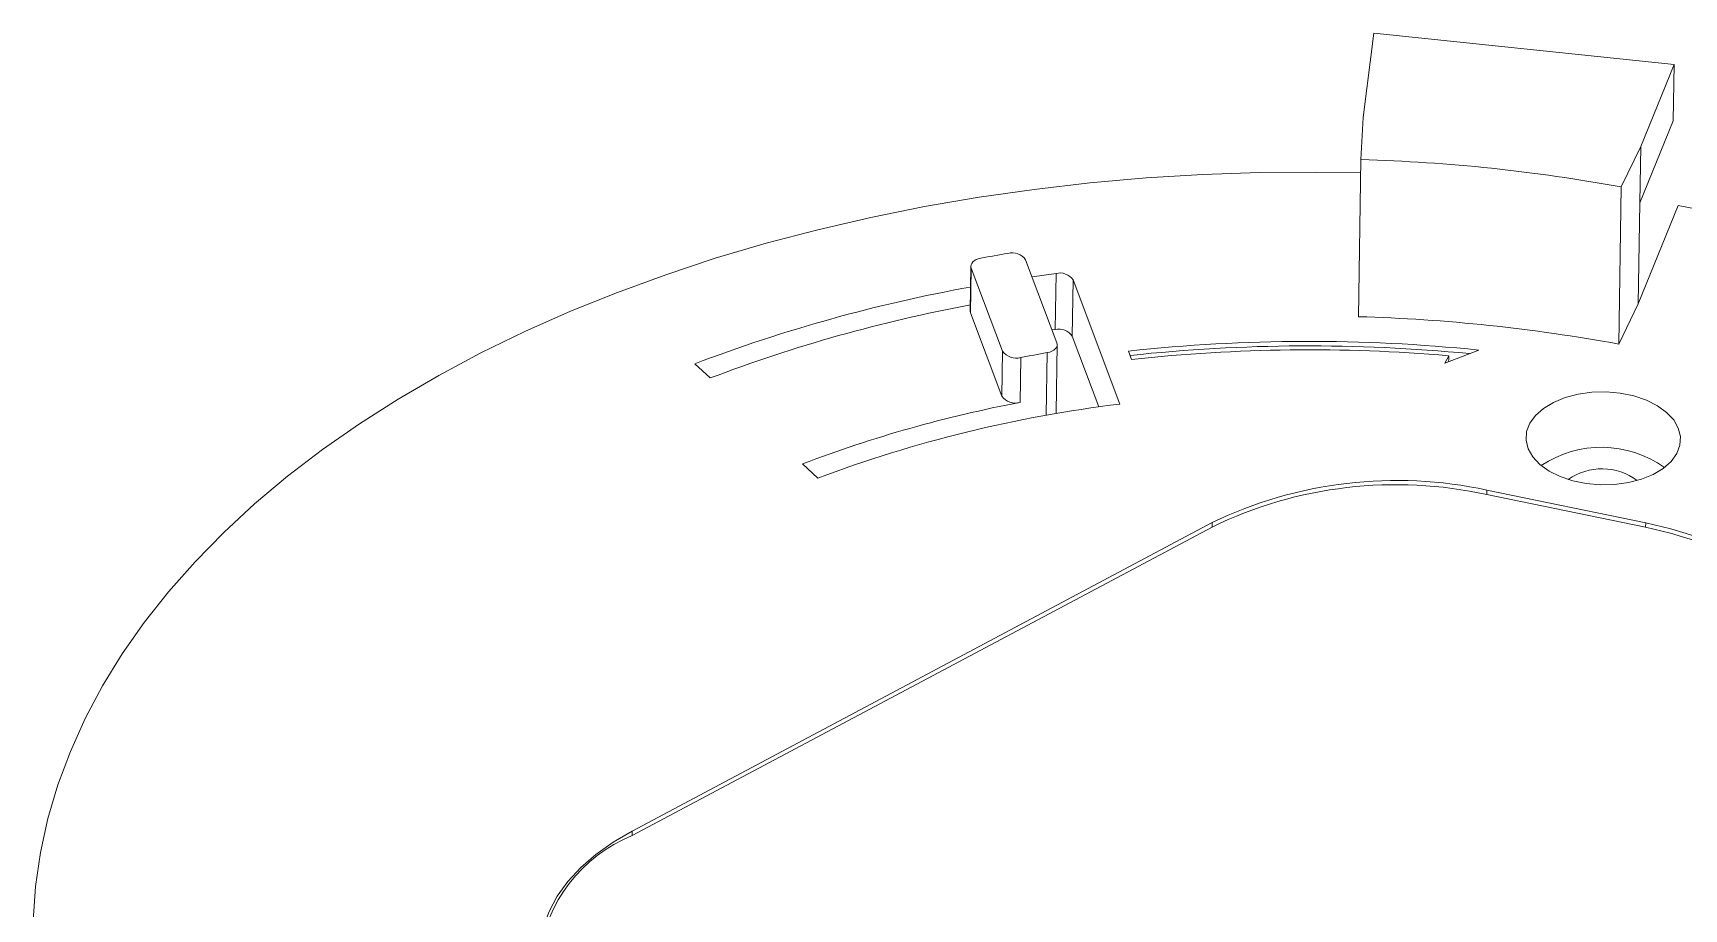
# Model space of a CAD drawing. Header units: inches. Extents: x 1813 to 4218, y 284 to 889.
# Drawn here: x 4082.4 to 4141.1, y 406 to 437.1 of the extents above; entities that cross this region are included whole.
import ezdxf

# ---------------------------------------------------------------- set-up
doc = ezdxf.new("R2010")
doc.units = ezdxf.units.IN
doc.header["$LTSCALE"] = 15

msp = doc.modelspace()

# ---------------------------------------------------------------- linework, layer by layer
at = {"color": 7, "linetype": 'Continuous', "lineweight": 15}
for p, q in [((4130.061, 437.139), (4129.685, 434.139)), ((4140.745, 436.016), (4130.061, 437.139)), ((4139.562, 433.101), (4140.745, 436.016)), ((4140.713, 434.02), (4140.745, 436.016)), ((4129.685, 434.139), (4129.606, 432.636)), ((4139.531, 431.104), (4140.713, 434.02)), ((4138.866, 431.663), (4139.562, 433.101)), ((4139.562, 433.101), (4139.531, 431.104)), ((4129.606, 432.636), (4129.519, 427.047)), ((4138.866, 431.663), (4138.778, 426.073)), ((4139.531, 431.104), (4139.475, 427.511)), ((4139.475, 427.511), (4140.894, 431.009)), ((4118.783, 426.119), (4117.673, 429.072)), ((4115.727, 428.849), (4115.702, 427.252)), ((4115.739, 428.779), (4115.714, 427.182)), ((4115.739, 428.779), (4116.853, 425.82)), ((4118.755, 428.588), (4117.9, 428.467)), ((4118.724, 426.592), (4118.755, 428.588)), ((4119.359, 428.356), (4119.328, 426.36)), ((4121.021, 423.94), (4119.359, 428.356)), ((4115.714, 427.182), (4116.828, 424.223)), ((4138.778, 426.073), (4139.475, 427.511)), ((4118.611, 426.576), (4118.724, 426.592)), ((4118.759, 423.653), (4118.796, 426.05)), ((4119.328, 426.36), (4120.276, 423.84)), ((4105.901, 425.376), (4106.448, 424.867)), ((4116.828, 424.223), (4116.853, 425.82)), ((4117.5, 425.596), (4117.475, 423.998)), ((4121.334, 425.822), (4121.445, 425.528)), ((4132.585, 425.393), (4133.795, 425.862)), ((4132.729, 425.658), (4132.585, 425.393)), ((4132.727, 425.498), (4132.692, 425.434)), ((4132.727, 425.498), (4132.729, 425.658)), ((4109.731, 421.812), (4110.278, 421.302)), ((4134.09, 420.878), (4134.087, 420.719)), ((4139.735, 419.558), (4134.087, 420.719)), ((4139.738, 419.717), (4134.09, 420.878)), ((4124.307, 419.565), (4103.666, 408.586)), ((4124.309, 419.725), (4103.668, 408.746)), ((4124.307, 419.565), (4124.309, 419.725)), ((4139.735, 419.558), (4139.738, 419.717)), ((4103.668, 408.746), (4103.666, 408.586))]:
    msp.add_line(p, q, dxfattribs=at)
at = {"color": 8, "linetype": 'Continuous', "lineweight": 15}
msp.add_line((4118.407, 423.539), (4118.442, 425.768), dxfattribs=at)
at = {"color": 7, "linetype": 'Continuous', "lineweight": 15, "flags": 128}
for points in [[(4082.351, 405.56), (4082.44, 406.778), (4082.618, 407.991), (4082.884, 409.198), (4083.239, 410.395), (4083.682, 411.581), (4084.211, 412.754), (4084.826, 413.91), (4085.525, 415.048), (4086.307, 416.165), (4087.171, 417.26), (4088.115, 418.33), (4089.137, 419.373), (4090.235, 420.388), (4091.407, 421.371), (4092.65, 422.322), (4093.963, 423.238), (4095.343, 424.118), (4096.787, 424.96), (4098.292, 425.761), (4099.855, 426.522), (4101.473, 427.24), (4103.144, 427.914), (4104.864, 428.542), (4106.629, 429.124), (4108.436, 429.658), (4110.282, 430.143), (4112.163, 430.578), (4114.075, 430.963), (4116.015, 431.296), (4117.979, 431.577), (4119.963, 431.806), (4121.963, 431.982), (4123.976, 432.104), (4125.997, 432.173), (4128.023, 432.188), (4129.599, 432.162)], [(4140.894, 431.009), (4142.864, 430.624), (4144.806, 430.186), (4146.714, 429.697), (4148.585, 429.157), (4150.416, 428.567), (4152.202, 427.93), (4153.941, 427.245), (4155.628, 426.514), (4157.26, 425.739), (4158.834, 424.922), (4160.346, 424.063), (4161.795, 423.165), (4163.176, 422.23), (4164.487, 421.258), (4165.725, 420.254), (4166.888, 419.217), (4167.974, 418.151), (4168.98, 417.058), (4169.904, 415.939), (4170.745, 414.797)], [(4116.073, 429.129), (4115.988, 429.108), (4115.911, 429.078), (4115.845, 429.039), (4115.792, 428.994), (4115.754, 428.944), (4115.732, 428.89), (4115.727, 428.835), (4115.739, 428.779)], [(4115.714, 427.182), (4115.702, 427.238), (4115.702, 427.252)], [(4118.442, 425.768), (4118.528, 425.789), (4118.607, 425.819), (4118.674, 425.857), (4118.728, 425.902), (4118.768, 425.953), (4118.79, 426.007), (4118.796, 426.063), (4118.783, 426.119)], [(4140.843, 422.18), (4140.954, 422.477), (4140.973, 422.782), (4140.898, 423.085), (4140.733, 423.375), (4140.482, 423.643), (4140.154, 423.879), (4139.761, 424.076), (4139.315, 424.227), (4138.833, 424.326), (4138.329, 424.371), (4137.823, 424.359), (4137.33, 424.291), (4136.868, 424.17), (4136.452, 423.999), (4136.096, 423.784), (4135.813, 423.534), (4135.612, 423.255), (4135.501, 422.958), (4135.482, 422.653), (4135.557, 422.35), (4135.722, 422.06), (4135.973, 421.792), (4136.301, 421.556), (4136.694, 421.359), (4137.14, 421.208), (4137.622, 421.109), (4138.126, 421.065), (4138.632, 421.076), (4139.125, 421.144), (4139.588, 421.265), (4140.004, 421.436), (4140.359, 421.651), (4140.642, 421.901), (4140.843, 422.18)], [(4146.425, 415.018), (4146.184, 415.574), (4145.855, 416.115), (4145.444, 416.636), (4144.952, 417.131), (4144.386, 417.597), (4143.749, 418.029), (4143.048, 418.423), (4142.289, 418.776), (4141.479, 419.085), (4140.625, 419.346), (4139.735, 419.558)], [(4139.738, 419.717), (4140.628, 419.506), (4141.482, 419.244), (4142.292, 418.936), (4143.051, 418.583), (4143.752, 418.189), (4144.388, 417.757), (4144.955, 417.291), (4145.446, 416.795), (4145.858, 416.275), (4146.186, 415.734), (4146.428, 415.178)], [(4100.577, 403.053), (4100.424, 403.619), (4100.361, 404.192), (4100.388, 404.764), (4100.506, 405.331), (4100.712, 405.888), (4101.007, 406.43), (4101.385, 406.951), (4101.845, 407.448), (4102.383, 407.916), (4102.992, 408.35), (4103.668, 408.746)]]:
    msp.add_lwpolyline(points, dxfattribs=at)
at = {"color": 7, "linetype": 'Continuous', "lineweight": 15}
for centre, radius, start, end in [((4127.891, 371.811), 60.85, 79.60973, 88.38474), ((4127.068, 369.494), 60.64, 99.51528, 100.44615), ((4117.197, 428.743), 0.578, 34.69625, 105.42612), ((4118.89, 428.036), 0.568, 34.2844, 103.7319), ((4125.648, 373.333), 55.664, 100.27892, 110.77868), ((4125.698, 374.126), 54.27, 100.61072, 110.77615), ((4118.859, 426.04), 0.568, 34.2844, 103.7319), ((4127.804, 366.221), 60.85, 79.60973, 88.38474), ((4127.752, 366.744), 59.426, 84.163, 96.19959), ((4127.749, 366.575), 59.435, 84.47933, 96.14026), ((4117.332, 426.156), 0.585, 214.989, 286.69132), ((4127.208, 375.286), 51.238, 99.85105, 100.9218), ((4127.76, 367.275), 58.594, 85.13446, 96.18665), ((4117.307, 424.559), 0.585, 214.989, 286.69132), ((4126.056, 378.809), 45.997, 100.75177, 110.78803), ((4126.64, 377.851), 46.43, 96.9511, 110.63379), ((4138.162, 418.531), 3.87, 54.5811, 123.63285), ((4138.178, 419.537), 2.099, 53.21733, 124.99675), ((4130.854, 406.095), 14.977, 77.53088, 115.92104), ((4130.88, 406.051), 15.171, 77.78505, 115.66688), ((4105.697, 403.604), 5.38, 112.17561, 172.75645)]:
    msp.add_arc(centre, radius, start, end, dxfattribs=at)
msp.add_ellipse((4118.258, 423.627), major_axis=(0.5, 0.047), ratio=0.613395, start_param=6.043632, end_param=6.216129, dxfattribs=at)

doc.saveas('drawing.dxf')
